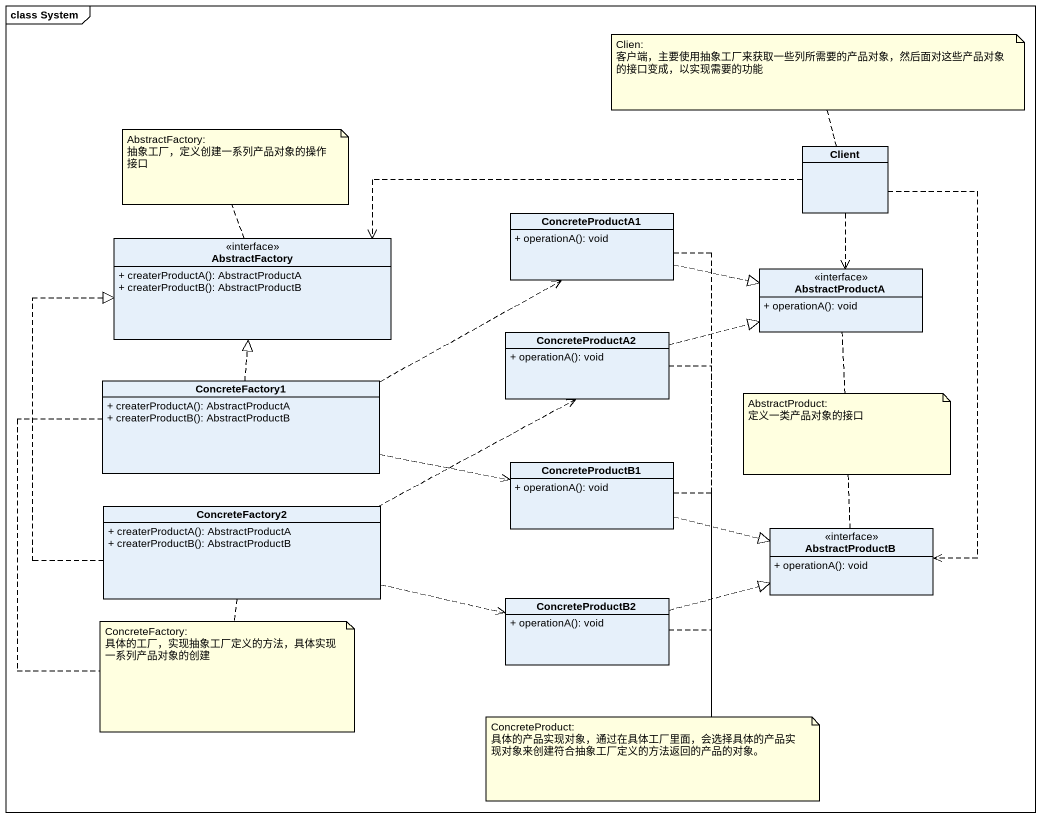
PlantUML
@startuml
mainframe class System
hide circle
hide empty members
skinparam classAttributeIconSize 0
class Client
class ConcreteProductA1 {
  + operationA(): void
}
class AbstractFactory <<interface>> {
  + createrProductA(): AbstractProductA
  + createrProductB(): AbstractProductB
}
class AbstractProductA <<interface>> {
  + operationA(): void
}
class ConcreteProductA2 {
  + operationA(): void
}
class ConcreteFactory1 {
  + createrProductA(): AbstractProductA
  + createrProductB(): AbstractProductB
}
class ConcreteProductB1 {
  + operationA(): void
}
class ConcreteFactory2 {
  + createrProductA(): AbstractProductA
  + createrProductB(): AbstractProductB
}
class AbstractProductB <<interface>> {
  + operationA(): void
}
class ConcreteProductB2 {
  + operationA(): void
}
Client .left.> AbstractFactory
Client ..> AbstractProductA
Client ..> AbstractProductB
ConcreteProductA1 .right.|> AbstractProductA
ConcreteProductA2 .right.|> AbstractProductA
ConcreteFactory1 .right.> ConcreteProductA1
ConcreteFactory1 .up.|> AbstractFactory
ConcreteFactory1 .right.> ConcreteProductB1
ConcreteProductB1 .right.|> AbstractProductB
ConcreteFactory2 .up.|> AbstractFactory
ConcreteFactory2 .right.> ConcreteProductA2
ConcreteFactory2 .right.> ConcreteProductB2
ConcreteProductB2 .right.|> AbstractProductB
note top of Client
  Clien:
  客户端，主要使用抽象工厂来获取一些列所需要的产品对象，然后面对这些产品对象的接口变成，以实现需要的功能
end note
note top of AbstractFactory
  AbstractFactory:
  抽象工厂，定义创建一系列产品对象的操作接口
end note
note as N3
  AbstractProduct:
  定义一类产品对象的接口
end note
N3 .. AbstractProductA
N3 .. AbstractProductB
note as N4
  ConcreteFactory:
  具体的工厂，实现抽象工厂定义的方法，具体实现一系列产品对象的创建
end note
N4 .. ConcreteFactory1
N4 .. ConcreteFactory2
note as N5
  ConcreteProduct:
  具体的产品实现对象，通过在具体工厂里面，会选择具体的产品实现对象来创建符合抽象工厂定义的方法返回的产品的对象。
end note
N5 .. ConcreteProductA1
N5 .. ConcreteProductA2
N5 .. ConcreteProductB1
N5 .. ConcreteProductB2
@enduml
